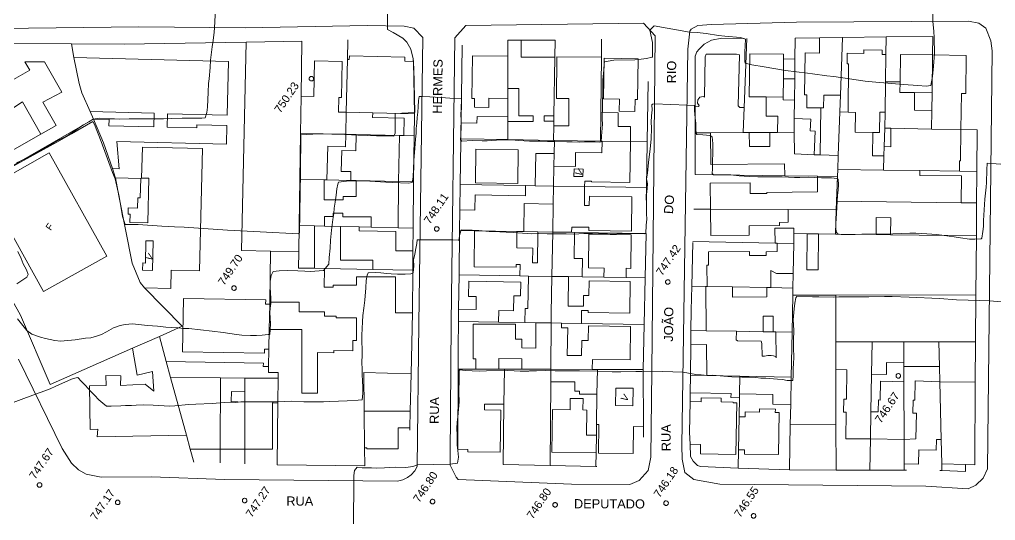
# Model space of a CAD drawing. Header units: metres. Extents: x 325024 to 7190115, y 7391967 to 10157759.
# Drawn here: x 325509.6 to 325723, y 7393254.2 to 7393363.9 of the extents above; entities that cross this region are included whole.
import ezdxf
from ezdxf.enums import TextEntityAlignment as Align

# ---------------------------------------------------------------- set-up
doc = ezdxf.new("R2010")
doc.units = ezdxf.units.M
doc.layers.get('0').update_dxf_attribs({"lineweight": 18})
for name, color, linetype, lineweight in [('100_SIST_VIARIO_MEIO_FIO', 1, 'Continuous', 18), ('160_P_SIMP_ASF_TOP', 7, 'Continuous', 18), ('168_P_SIMP_PARALE_TOP', 7, 'Continuous', 18), ('206_MURO_E_MURO_ARRIMO', 7, 'Continuous', 18), ('214_PROJ_BEIRAL_EDIF', 10, 'Continuous', 18), ('228_CONST_FUND_RUINA_E_TOP', 10, 'Continuous', 18), ('600_CURVA_MESTRA', 14, 'Continuous', 18), ('604_CURVA_INTERM', 7, 'Continuous', 18), ('606_PTO_COTADO', 7, 'Continuous', 18), ('608_PTO_COTADO_INTERVIA', 1, 'Continuous', 18), ('626_SEGM_CURVA_INTERM', 7, 'Continuous', 18)]:
    doc.layers.add(name, color=color, linetype=linetype, lineweight=lineweight)
doc.styles.add('Style-Arial', font='arial.ttf', dxfattribs={"height": 1.75})

# ---------------------------------------------------------------- blocks, each defined once
blk = doc.blocks.new('SP09')
at = {"color": 0, "linetype": 'Continuous'}
blk.add_lwpolyline([(-0.03, -0.51), (-0.14, -0.49), (-0.24, -0.46), (-0.31, -0.42), (-0.35, -0.39), (-0.42, -0.31), (-0.47, -0.24), (-0.51, -0.15), (-0.52, -0.09), (-0.52, 0.03), (-0.51, 0.11), (-0.48, 0.2), (-0.44, 0.27), (-0.4, 0.33), (-0.32, 0.39), (-0.23, 0.44), (-0.15, 0.48), (-0.1, 0.48), (-0.03, 0.48), (0.08, 0.48), (0.19, 0.44), (0.27, 0.4), (0.35, 0.32), (0.41, 0.23), (0.46, 0.11), (0.48, 0.03), (0.48, -0.03), (0.47, -0.08), (0.44, -0.21), (0.38, -0.3), (0.31, -0.38), (0.23, -0.44), (0.1, -0.49), (0.02, -0.51)], close=True, dxfattribs=at)
blk = doc.blocks.new('SP10')
at = {"color": 0, "linetype": 'Continuous'}
blk.add_lwpolyline([(-0.03, -0.51), (-0.14, -0.49), (-0.24, -0.46), (-0.31, -0.42), (-0.35, -0.39), (-0.42, -0.31), (-0.47, -0.24), (-0.51, -0.15), (-0.52, -0.09), (-0.52, 0.03), (-0.51, 0.11), (-0.48, 0.2), (-0.44, 0.27), (-0.4, 0.33), (-0.32, 0.39), (-0.23, 0.44), (-0.15, 0.48), (-0.1, 0.48), (-0.03, 0.48), (0.08, 0.48), (0.19, 0.44), (0.27, 0.4), (0.35, 0.32), (0.41, 0.23), (0.46, 0.11), (0.48, 0.03), (0.48, -0.03), (0.47, -0.08), (0.44, -0.21), (0.38, -0.3), (0.31, -0.38), (0.23, -0.44), (0.1, -0.49), (0.02, -0.51)], close=True, dxfattribs=at)

msp = doc.modelspace()

# ---------------------------------------------------------------- linework, layer by layer
at = {"layer": '100_SIST_VIARIO_MEIO_FIO'}
msp.add_lwpolyline([(325493.402, 7393361.777), (325535.705, 7393362.252), (325558.991, 7393362.027), (325585.618, 7393362.554), (325593.667, 7393362.443), (325595.799, 7393361.993), (325597.733, 7393359.913), (325596.892, 7393297.261), (325596.566, 7393266.069), (325596.028, 7393265.11), (325595.234, 7393264.189), (325594.431, 7393263.611), (325593.422, 7393263.117), (325592.222, 7393262.84), (325554.424, 7393263.207), (325538.455, 7393263.76), (325527.46, 7393263.677), (325524.186, 7393264.361), (325522.503, 7393265.322), (325520.938, 7393266.77), (325518.929, 7393269.958), (325509.36, 7393289.53)], dxfattribs=at)
for points in [[(325604.8, 7393359.89), (325603.965, 7393297.554), (325603.741, 7393268.164), (325603.722, 7393266.342), (325605.059, 7393263.702), (325605.481, 7393263.201), (325630.266, 7393262.161), (325643.027, 7393262.119), (325645.101, 7393262.954), (325647.058, 7393265.18), (325647.622, 7393268.104), (325647.821, 7393286.968), (325648.563, 7393360.281), (325646.043, 7393363.055), (325607.167, 7393362.528)], [(325679.472, 7393363.288), (325717.104, 7393363.468), (325719.304, 7393363.093), (325720.83, 7393361.966), (325721.981, 7393359.207), (325722.282, 7393356.983), (325721.21, 7393265.52), (325720.3, 7393263.482), (325718.677, 7393261.943), (325716.982, 7393261.163), (325707.731, 7393261.732), (325662.68, 7393262.186), (325656.991, 7393263.178), (325655.066, 7393264.725), (325654.472, 7393267.66), (325654.43, 7393270.655), (325655.74, 7393357.367), (325656.124, 7393361.28), (325656.459, 7393361.767), (325657.926, 7393362.533), (325660.861, 7393362.742)]]:
    msp.add_lwpolyline(points, close=True, dxfattribs=at)
at = {"layer": '206_MURO_E_MURO_ARRIMO'}
for p, q in [((325684.51, 7393359.838), (325679.175, 7393359.764)), ((325699.068, 7393360.039), (325689.544, 7393359.908)), ((325709.278, 7393360.181), (325699.068, 7393360.039)), ((325520.918, 7393358.518), (325532.434, 7393358.446)), ((325532.434, 7393358.446), (325559.15, 7393358.888)), ((325606.128, 7393341.231), (325606.393, 7393358.265)), ((325619.289, 7393359.363), (325626.702, 7393359.338)), ((325659.259, 7393358.455), (325658.178, 7393357.355)), ((325660.864, 7393359.334), (325659.259, 7393358.455)), ((325663.118, 7393359.751), (325660.864, 7393359.334)), ((325668.038, 7393359.691), (325663.118, 7393359.751)), ((325657.302, 7393355.876), (325657.294, 7393344.883)), ((325657.699, 7393356.755), (325657.302, 7393355.876)), ((325658.178, 7393357.355), (325657.699, 7393356.755)), ((325595.704, 7393354.887), (325595.707, 7393354.708)), ((325647.021, 7393350.323), (325646.819, 7393337.105)), ((325595.933, 7393342.833), (325595.87, 7393338.433)), ((325595.925, 7393343.228), (325595.933, 7393342.833)), ((325595.87, 7393338.433), (325595.727, 7393328.344)), ((325657.29, 7393339.031), (325657.283, 7393329.953)), ((325718.897, 7393330.621), (325718.963, 7393339.715)), ((325605.946, 7393327.738), (325606.065, 7393337.151)), ((325606.065, 7393337.151), (325606.074, 7393337.728)), ((325646.819, 7393337.105), (325646.666, 7393327.116)), ((325718.846, 7393323.718), (325718.897, 7393330.621)), ((325595.727, 7393328.344), (325595.655, 7393318.207)), ((325605.876, 7393322.217), (325605.946, 7393327.738)), ((325646.666, 7393327.116), (325646.623, 7393324.345)), ((325595.655, 7393318.207), (325595.619, 7393313.261)), ((325605.697, 7393307.955), (325605.819, 7393317.666)), ((325646.403, 7393307.333), (325646.611, 7393317.042)), ((325656.567, 7393305.509), (325656.789, 7393315.049)), ((325509.801, 7393299.186), (325503.302, 7393310.754)), ((325595.589, 7393309.022), (325595.522, 7393299.66)), ((325605.602, 7393300.466), (325605.697, 7393307.955)), ((325646.184, 7393297.147), (325646.403, 7393307.333)), ((325656.444, 7393300.224), (325656.567, 7393305.509)), ((325656.388, 7393295.825), (325656.444, 7393300.224)), ((325516.312, 7393283.985), (325509.801, 7393299.186)), ((325605.498, 7393292.229), (325605.568, 7393297.768)), ((325645.972, 7393287.271), (325646.184, 7393297.147)), ((325605.487, 7393287.365), (325605.498, 7393292.229)), ((325656.262, 7393286.03), (325656.347, 7393292.68)), ((325656.187, 7393280.236), (325656.212, 7393282.147)), ((325594.946, 7393274.48), (325594.934, 7393273.957)), ((325646.022, 7393272.447), (325646.014, 7393274.737)), ((325656.307, 7393268.255), (325656.203, 7393270.888)), ((325656.902, 7393267.167), (325656.307, 7393268.255)), ((325635.604, 7393266.068), (325625.576, 7393266.252)), ((325635.784, 7393266.065), (325635.604, 7393266.068)), ((325657.79, 7393266.258), (325656.902, 7393267.167)), ((325658.447, 7393266.011), (325657.79, 7393266.258)), ((325666.731, 7393265.701), (325658.447, 7393266.011)), ((325716.396, 7393264.956), (325716.393, 7393266.437)), ((325677.932, 7393265.282), (325666.731, 7393265.701)), ((325695.508, 7393265.245), (325688.106, 7393265.26)), ((325702.981, 7393265.229), (325695.508, 7393265.245)), ((325703.496, 7393265.228), (325702.981, 7393265.229)), ((325710.825, 7393265.153), (325711.255, 7393265.138)), ((325711.255, 7393265.138), (325716.396, 7393264.956))]:
    msp.add_line(p, q, dxfattribs=at)
for points in [[(325679.175, 7393359.764), (325679.123, 7393355.208)], [(325699.017, 7393356.18), (325699.068, 7393360.039)], [(325709.225, 7393356.117), (325709.278, 7393360.181)], [(325581.389, 7393359.434), (325581.288, 7393355.104)], [(325626.702, 7393359.338), (325626.644, 7393355.641)], [(325636.814, 7393355.636), (325636.852, 7393359.528)], [(325668.045, 7393344.584), (325668.601, 7393359.694)], [(325679.072, 7393350.846), (325679.019, 7393346.237)], [(325616.349, 7393346.576), (325616.343, 7393342.547)], [(325626.441, 7393342.795), (325626.422, 7393341.6)], [(325593.588, 7393338.486), (325595.87, 7393338.433)], [(325673.651, 7393339.152), (325669.153, 7393339.119)], [(325698.807, 7393340.084), (325698.661, 7393336.04)], [(325718.963, 7393339.715), (325715.416, 7393339.78)], [(325626.522, 7393337.416), (325626.47, 7393334.514)], [(325646.819, 7393337.105), (325643.157, 7393337.161)], [(325530.561, 7393329.215), (325530.531, 7393329.37), (325529.884, 7393331.235)], [(325657.283, 7393329.953), (325676.897, 7393329.653)], [(325715.103, 7393330.67), (325718.897, 7393330.621)], [(325581.997, 7393328.663), (325576.796, 7393328.784)], [(325595.727, 7393328.344), (325592.427, 7393328.42)], [(325620.25, 7393327.52), (325605.946, 7393327.738)], [(325646.666, 7393327.116), (325633.152, 7393327.322)], [(325657.032, 7393322.39), (325660.668, 7393322.369)], [(325576.266, 7393318.658), (325579.754, 7393318.577)], [(325583.875, 7393318.481), (325586.488, 7393318.42)], [(325592.412, 7393318.283), (325595.655, 7393318.207)], [(325622.946, 7393317.404), (325619.829, 7393317.451)], [(325646.611, 7393317.042), (325630.95, 7393317.281)], [(325674.774, 7393314.927), (325656.796, 7393315.261)], [(325684.276, 7393316.952), (325681.82, 7393316.985)], [(325576.236, 7393309.368), (325586.854, 7393309.178)], [(325618.979, 7393307.752), (325605.697, 7393307.955)], [(325632.626, 7393307.544), (325637.378, 7393307.471)], [(325642.19, 7393307.397), (325646.403, 7393307.333)], [(325536.88, 7393305.124), (325545.172, 7393296.716), (325540.158, 7393294.504)], [(325656.567, 7393305.509), (325659.634, 7393305.452)], [(325564.295, 7393301.556), (325564.303, 7393302.007)], [(325614.349, 7393297.634), (325620.071, 7393297.547)], [(325632.436, 7393297.357), (325646.184, 7393297.147)], [(325674.381, 7393295.491), (325672.197, 7393295.531)], [(325534.309, 7393291.924), (325516.312, 7393283.985)], [(325688.091, 7393275.133), (325688.074, 7393287.268)], [(325702.969, 7393287.924), (325702.971, 7393284.594)], [(325666.94, 7393276.914), (325667.017, 7393281.085)], [(325678.198, 7393279.576), (325678.119, 7393275.318)], [(325635.744, 7393275.215), (325635.708, 7393272.866)], [(325695.508, 7393265.245), (325695.628, 7393272.097)], [(325546.896, 7393269.83), (325547.669, 7393266.999)], [(325553.492, 7393269.82), (325553.488, 7393266.814)], [(325558.831, 7393266.644), (325558.836, 7393269.812)], [(325635.649, 7393269.039), (325635.604, 7393266.068)], [(325666.731, 7393265.701), (325666.805, 7393269.683)], [(325702.98, 7393266.601), (325702.981, 7393265.229)], [(325711.255, 7393265.138), (325711.221, 7393266.627)]]:
    msp.add_lwpolyline(points, dxfattribs=at)
at = {"layer": '214_PROJ_BEIRAL_EDIF'}
for points in [[(325684.797, 7393344.516), (325685.39, 7393344.509), (325685.423, 7393347.333), (325689.079, 7393347.291), (325689.544, 7393359.908), (325684.51, 7393359.838), (325684.472, 7393356.533), (325681.335, 7393356.569), (325681.229, 7393347.384), (325681.741, 7393347.378), (325681.708, 7393344.552)], [(325564.493, 7393313.143), (325558.09, 7393313.292), (325559.15, 7393358.888), (325571.323, 7393359.09), (325571.148, 7393347.109), (325571.029, 7393338.949), (325570.883, 7393328.922), (325570.734, 7393318.787), (325570.65, 7393313.038)], [(325616.341, 7393341.533), (325616.335, 7393337.571), (325626.356, 7393337.418), (325626.407, 7393340.627), (325626.422, 7393341.6), (325624.325, 7393341.603), (325624.326, 7393342.799), (325626.441, 7393342.795), (325626.644, 7393355.641), (325619.283, 7393355.652), (325619.289, 7393359.363), (325616.368, 7393359.373), (325616.362, 7393355.82), (325616.352, 7393348.739), (325618.759, 7393348.736), (325618.75, 7393342.768), (325621.868, 7393342.763), (325621.866, 7393341.524)], [(325525.767, 7393342.046), (325527.918, 7393336.907), (325529.884, 7393331.235), (325531.394, 7393331.2), (325530.855, 7393337.146), (325554.828, 7393336.588), (325554.922, 7393340.643), (325548.339, 7393340.796), (325548.325, 7393340.186), (325541.858, 7393340.337), (325541.926, 7393343.241), (325554.976, 7393342.937), (325555.25, 7393354.701), (325521.49, 7393355.563), (325522.596, 7393349.847), (325523.241, 7393347.8), (325525.039, 7393343.705), (325539.03, 7393343.379), (325538.96, 7393340.357), (325529.121, 7393340.586), (325529.153, 7393341.967)], [(325581.288, 7393355.104), (325581.02, 7393343.575), (325586.823, 7393343.44), (325595.925, 7393343.228), (325595.707, 7393354.708), (325593.827, 7393354.752), (325593.848, 7393355.641), (325581.701, 7393355.923), (325581.682, 7393355.095)], [(325616.362, 7393355.82), (325616.352, 7393348.739), (325616.349, 7393346.576), (325612.207, 7393346.64), (325612.176, 7393344.641), (325609.043, 7393344.69), (325609.073, 7393346.604), (325608.472, 7393346.613), (325608.617, 7393355.94)], [(325626.407, 7393340.627), (325626.356, 7393337.418), (325626.522, 7393337.416), (325636.635, 7393337.261), (325636.696, 7393343.527), (325636.814, 7393355.636), (325627.046, 7393355.661), (325626.991, 7393346.565), (325629.717, 7393346.558), (325629.709, 7393340.622)], [(325668.045, 7393344.584), (325667.843, 7393339.109), (325660.68, 7393339.056), (325657.29, 7393339.031), (325657.294, 7393344.883), (325658.034, 7393344.856), (325658.221, 7393345.013), (325657.818, 7393345.567), (325657.88, 7393346.287), (325658.347, 7393346.841), (325659.027, 7393347.002), (325659.379, 7393346.87), (325659.514, 7393355.697), (325659.714, 7393356.246), (325666.385, 7393356.259), (325666.979, 7393356.116), (325666.739, 7393345), (325667.079, 7393344.601)], [(325672.852, 7393346.918), (325669.122, 7393346.961), (325669.231, 7393356.387), (325676.657, 7393356.301), (325676.645, 7393355.237), (325676.595, 7393350.875), (325676.549, 7393346.876)], [(325690.734, 7393343.61), (325690.871, 7393354.15), (325690.539, 7393354.154), (325690.57, 7393356.508), (325694.178, 7393356.461), (325694.188, 7393357.197), (325698.22, 7393357.144), (325698.208, 7393356.191), (325699.017, 7393356.18), (325698.94, 7393350.242), (325698.852, 7393343.552), (325697.659, 7393343.568), (325697.601, 7393339.114), (325696.174, 7393339.132), (325692.328, 7393339.183), (325692.385, 7393343.481)], [(325702.101, 7393350.201), (325702.179, 7393356.209), (325709.225, 7393356.117), (325709.116, 7393347.831), (325705.295, 7393347.881), (325702.071, 7393347.923)], [(325715.416, 7393339.78), (325715.519, 7393347.655), (325716.467, 7393347.643), (325716.577, 7393356.02), (325709.225, 7393356.117), (325709.116, 7393347.831), (325709.066, 7393343.976), (325709.013, 7393339.897)], [(325571.148, 7393347.109), (325573.927, 7393347.044), (325574.108, 7393354.798), (325580.141, 7393354.657), (325579.958, 7393346.798), (325579.384, 7393346.811), (325579.309, 7393343.57), (325581.02, 7393343.575), (325580.898, 7393338.781), (325571.029, 7393338.949)], [(325637.441, 7393355.386), (325644.822, 7393355.274), (325644.686, 7393346.383), (325644.186, 7393346.391), (325644.145, 7393343.726), (325640.693, 7393343.779), (325640.734, 7393346.44), (325637.305, 7393346.493)], [(325679.072, 7393350.846), (325676.595, 7393350.875), (325676.645, 7393355.237), (325679.123, 7393355.208)], [(325705.295, 7393347.881), (325702.071, 7393347.923), (325702.101, 7393350.201), (325698.94, 7393350.242), (325698.852, 7393343.552), (325698.807, 7393340.084), (325700.127, 7393340.06), (325709.013, 7393339.897), (325709.066, 7393343.976), (325705.244, 7393344.026)], [(325688.593, 7393334.084), (325684.678, 7393334.228), (325684.797, 7393344.516), (325685.39, 7393344.509), (325685.423, 7393347.333), (325689.079, 7393347.291), (325688.945, 7393343.634)], [(325505.467, 7393333.73), (325514.269, 7393338.778), (325510.217, 7393345.877), (325508.363, 7393344.611), (325504.719, 7393342.703), (325502.028, 7393341.581), (325502.018, 7393340.376), (325502.22, 7393339.477)], [(325675.331, 7393339.164), (325678.938, 7393339.19), (325678.972, 7393342.164), (325679.019, 7393346.237), (325676.541, 7393346.266), (325676.549, 7393346.876), (325672.852, 7393346.918), (325672.804, 7393342.718), (325675.371, 7393342.688)], [(325583.212, 7393338.727), (325592.665, 7393338.507), (325593.588, 7393338.486), (325593.677, 7393342.294), (325586.8, 7393342.454), (325586.823, 7393343.44), (325581.02, 7393343.575), (325580.898, 7393338.781)], [(325636.696, 7393343.527), (325636.635, 7393337.261), (325636.952, 7393337.256), (325643.157, 7393337.161), (325643.207, 7393340.42), (325640.46, 7393340.462), (325640.506, 7393343.469)], [(325698.587, 7393334.009), (325696.108, 7393334.041), (325696.174, 7393339.132), (325692.328, 7393339.183), (325692.385, 7393343.481), (325690.734, 7393343.61), (325688.945, 7393343.634), (325688.593, 7393334.084), (325688.48, 7393331.018), (325698.474, 7393330.888)], [(325616.341, 7393341.533), (325616.343, 7393342.547), (325609.626, 7393342.651), (325609.603, 7393341.177), (325606.128, 7393341.231), (325606.074, 7393337.728), (325616.335, 7393337.571)], [(325678.972, 7393342.164), (325678.938, 7393339.19), (325679.029, 7393334.436), (325683.35, 7393334.277), (325683.541, 7393339.457), (325682.489, 7393339.496), (325682.582, 7393342.031)], [(325576.208, 7393328.798), (325576.796, 7393328.784), (325576.967, 7393336.113), (325580.834, 7393336.023), (325580.898, 7393338.781), (325571.029, 7393338.949), (325570.883, 7393328.922)], [(325592.427, 7393328.42), (325583.182, 7393328.636), (325581.997, 7393328.663), (325582.042, 7393330.582), (325579.928, 7393330.632), (325580.035, 7393335.202), (325583.128, 7393335.13), (325583.212, 7393338.727), (325592.665, 7393338.507)], [(325669.153, 7393339.119), (325667.843, 7393339.109), (325660.68, 7393339.056), (325660.731, 7393332.131), (325676.878, 7393332.249), (325676.897, 7393329.653), (325684.033, 7393329.565), (325688.424, 7393329.51), (325688.48, 7393331.018), (325688.593, 7393334.084), (325684.678, 7393334.228), (325683.35, 7393334.277), (325679.029, 7393334.436), (325678.938, 7393339.19), (325675.331, 7393339.164), (325673.651, 7393339.152), (325673.673, 7393336.1), (325669.175, 7393336.067)], [(325709.013, 7393339.897), (325700.127, 7393340.06), (325700.074, 7393336.021), (325698.661, 7393336.04), (325698.587, 7393334.009), (325698.474, 7393330.888), (325706.425, 7393330.784), (325715.103, 7393330.67), (325715.133, 7393332.962), (325715.327, 7393332.96), (325715.416, 7393339.78)], [(325626.343, 7393327.426), (325626.421, 7393331.775), (325631.137, 7393331.703), (325631.184, 7393334.763), (325636.912, 7393334.675), (325636.952, 7393337.256), (325643.157, 7393337.161), (325643.02, 7393328.191), (325634.619, 7393328.319), (325634.622, 7393328.478), (325633.17, 7393328.501), (325633.152, 7393327.322)], [(325530.561, 7393329.215), (325531.311, 7393325.284), (325534.25, 7393310.551), (325535.992, 7393306.312), (325536.88, 7393305.124), (325542.676, 7393304.989), (325542.769, 7393308.986), (325548.972, 7393308.842), (325549.596, 7393335.654), (325536.444, 7393335.96), (325536.286, 7393329.169), (325537.885, 7393329.131), (325537.657, 7393319.331), (325533.718, 7393319.423), (325533.761, 7393321.269), (325533.314, 7393321.28), (325533.345, 7393322.616), (325535.414, 7393322.568), (325535.468, 7393324.865), (325535.993, 7393324.853), (325536.092, 7393329.087)], [(325609.362, 7393335.457), (325609.25, 7393328.145), (325618.514, 7393328.004), (325618.626, 7393335.315)], [(325626.421, 7393331.775), (325626.47, 7393334.514), (325622.46, 7393334.576), (325622.352, 7393327.487), (325626.343, 7393327.426)], [(325630.836, 7393331.156), (325630.811, 7393329.527), (325632.785, 7393329.497), (325632.81, 7393331.126)], [(325715.493, 7393323.762), (325715.57, 7393329.617), (325706.411, 7393329.737), (325706.425, 7393330.784), (325698.474, 7393330.888), (325688.48, 7393331.018), (325688.424, 7393329.51), (325688.226, 7393324.119)], [(325576.208, 7393328.798), (325570.883, 7393328.922), (325570.734, 7393318.787), (325574.096, 7393318.709), (325576.266, 7393318.658), (325576.269, 7393320.721), (325578.191, 7393320.718), (325578.193, 7393321.472), (325580.295, 7393321.469), (325580.294, 7393320.655), (325586.491, 7393320.645), (325586.488, 7393318.42), (325592.412, 7393318.283), (325592.427, 7393328.42), (325583.182, 7393328.636), (325583.177, 7393325.134), (325580.369, 7393325.139), (325580.368, 7393324.375), (325576.202, 7393324.381)], [(325684.033, 7393329.565), (325684.058, 7393326.114), (325672.994, 7393326.032), (325672.996, 7393325.779), (325669.323, 7393325.752), (325669.305, 7393328.127), (325660.626, 7393328.063), (325660.668, 7393322.369), (325677.619, 7393322.276), (325688.156, 7393322.218), (325688.226, 7393324.119), (325688.424, 7393329.51)], [(325619.829, 7393317.451), (325618.344, 7393317.474), (325609.084, 7393317.616), (325605.819, 7393317.666), (325605.876, 7393322.217), (325609.141, 7393322.168), (325609.191, 7393325.457), (325620.215, 7393325.289), (325620.25, 7393327.52), (325622.352, 7393327.487), (325626.343, 7393327.426), (325626.272, 7393323.465), (325619.922, 7393323.562)], [(325626.162, 7393317.354), (325630.297, 7393317.291), (325630.315, 7393318.447), (325634.087, 7393318.389), (325634.076, 7393317.702), (325643.367, 7393317.56), (325643.482, 7393325.077), (325634.2, 7393325.218), (325634.168, 7393323.161), (325633.088, 7393323.177), (325633.152, 7393327.322), (325626.343, 7393327.426), (325626.272, 7393323.465)], [(325700.022, 7393316.747), (325700.071, 7393320.488), (325696.915, 7393320.53), (325696.866, 7393316.788), (325687.96, 7393316.904), (325688.156, 7393322.218), (325688.226, 7393324.119), (325715.493, 7393323.762), (325718.846, 7393323.718), (325718.794, 7393316.501)], [(325677.619, 7393322.276), (325660.668, 7393322.369), (325660.71, 7393316.609), (325669.11, 7393316.671), (325669.095, 7393318.715), (325675.72, 7393318.764), (325675.715, 7393319.462), (325677.639, 7393319.476)], [(325574.082, 7393309.407), (325574.096, 7393318.709), (325570.734, 7393318.787), (325570.65, 7393313.038), (325570.598, 7393309.469)], [(325586.854, 7393309.178), (325586.857, 7393311.184), (325579.743, 7393311.195), (325579.754, 7393318.577), (325583.875, 7393318.481), (325583.874, 7393317.614), (325591.897, 7393317.474), (325591.878, 7393313.267), (325595.619, 7393313.261), (325595.589, 7393309.022)], [(325622.946, 7393317.404), (325622.842, 7393310.59), (325621.751, 7393310.607), (325621.8, 7393313.835), (325618.289, 7393313.889), (325618.344, 7393317.474), (325609.084, 7393317.616), (325608.964, 7393309.767), (325618.169, 7393309.626), (325618.178, 7393310.256), (325619.017, 7393310.243), (325618.979, 7393307.752), (325620.871, 7393307.723), (325625.988, 7393307.645), (325626.162, 7393317.354)], [(325630.297, 7393317.291), (325630.95, 7393317.281), (325630.862, 7393311.571), (325632.687, 7393311.543), (325632.626, 7393307.544), (325629.629, 7393307.589), (325625.988, 7393307.645), (325626.162, 7393317.354)], [(325678.894, 7393317.023), (325678.853, 7393314.851), (325675.243, 7393314.918), (325674.774, 7393314.927), (325674.75, 7393318.189), (325678.885, 7393318.22)], [(325537.239, 7393315.43), (325538.828, 7393315.393), (325538.678, 7393308.938), (325536.495, 7393308.989), (325536.532, 7393310.578), (325537.126, 7393310.564)], [(325642.19, 7393307.397), (325637.378, 7393307.471), (325637.408, 7393309.456), (325633.981, 7393309.508), (325634.094, 7393316.876), (325643.352, 7393316.734), (325643.24, 7393309.393), (325642.221, 7393309.409)], [(325678.853, 7393314.851), (325678.731, 7393308.277), (325678.672, 7393305.099), (325678.643, 7393303.563), (325688.05, 7393303.568), (325718.7, 7393303.585), (325718.794, 7393316.501), (325700.022, 7393316.747), (325696.866, 7393316.788), (325687.96, 7393316.904), (325684.276, 7393316.952), (325684.172, 7393309.052), (325681.716, 7393309.084), (325681.82, 7393316.985), (325678.894, 7393317.023)], [(325584.974, 7393278.151), (325585.04, 7393270.133), (325585.073, 7393266.204), (325565.926, 7393266.419), (325566.086, 7393279.999), (325566.118, 7393285.34), (325566.14, 7393286.593), (325564.04, 7393286.629), (325564.062, 7393287.897), (325564.127, 7393291.694), (325564.201, 7393296.036), (325571.34, 7393296.026), (325571.319, 7393282.057), (325574.744, 7393282.052), (325574.758, 7393290.95), (325578.33, 7393290.944), (325578.33, 7393291.389), (325582.481, 7393291.382), (325582.484, 7393293.589), (325583.249, 7393293.588), (325583.257, 7393298.543), (325578.823, 7393298.549), (325578.824, 7393298.95), (325576.294, 7393298.954), (325576.295, 7393299.896), (325570.7, 7393299.904), (325570.703, 7393301.997), (325564.303, 7393302.007), (325564.493, 7393313.143), (325570.65, 7393313.038), (325570.598, 7393309.469), (325574.082, 7393309.407), (325576.236, 7393309.368), (325576.23, 7393305.317), (325578.138, 7393305.314), (325578.139, 7393305.748), (325583.258, 7393305.74), (325583.26, 7393307.581), (325591.814, 7393307.568), (325591.802, 7393299.665), (325595.522, 7393299.66), (325595.217, 7393286.34), (325584.903, 7393286.617)], [(325678.731, 7393308.277), (325678.853, 7393314.851), (325675.243, 7393314.918), (325675.257, 7393313.068), (325672.819, 7393313.05), (325672.825, 7393312.249), (325669.195, 7393312.222), (325669.188, 7393313.093), (325660.218, 7393313.027), (325660.239, 7393310.086), (325659.871, 7393310.083), (325659.905, 7393305.447), (325665.472, 7393305.344), (325672.976, 7393305.204), (325673.892, 7393305.187), (325673.865, 7393308.907), (325675.062, 7393308.25)], [(325614.349, 7393297.634), (325605.568, 7393297.768), (325605.602, 7393300.466), (325609.41, 7393300.408), (325609.453, 7393303.208), (325607.753, 7393303.234), (325607.804, 7393306.582), (325619.189, 7393306.408), (325619.143, 7393303.395), (325617.662, 7393303.418), (325617.612, 7393300.125), (325614.388, 7393300.174)], [(325625.826, 7393297.459), (325625.843, 7393299.558), (325625.988, 7393307.645), (325620.871, 7393307.723), (325620.762, 7393300.618), (325620.118, 7393300.628), (325620.071, 7393297.547), (325622.509, 7393297.509)], [(325625.826, 7393297.459), (325628.072, 7393297.424), (325632.436, 7393297.357), (325632.479, 7393300.195), (325633.924, 7393300.173), (325633.917, 7393299.71), (325642.995, 7393299.572), (325643.101, 7393306.556), (325634.127, 7393306.693), (325634.077, 7393303.435), (325632.911, 7393303.453), (325632.875, 7393301.11), (325629.531, 7393301.162), (325629.629, 7393307.589), (325625.988, 7393307.645), (325625.843, 7393299.558)], [(325674.381, 7393295.491), (325674.961, 7393295.48), (325678.492, 7393295.414), (325678.643, 7393303.563), (325678.672, 7393305.099), (325673.892, 7393305.187), (325672.976, 7393305.204), (325672.991, 7393303.14), (325665.489, 7393303.085), (325665.472, 7393305.344), (325659.905, 7393305.447), (325659.634, 7393305.452), (325659.706, 7393295.763), (325666.321, 7393295.641), (325672.197, 7393295.531), (325672.172, 7393298.931), (325674.356, 7393298.947)], [(325564.127, 7393291.694), (325564.201, 7393296.036), (325564.295, 7393301.556), (325563.405, 7393301.571), (325563.421, 7393302.525), (325545.432, 7393302.832), (325545.232, 7393291.115), (325563.12, 7393290.81), (325563.136, 7393291.71)], [(325702.966, 7393293.308), (325710.607, 7393293.312), (325718.625, 7393293.317), (325718.7, 7393303.585), (325688.05, 7393303.568), (325688.065, 7393293.3), (325695.998, 7393293.305)], [(325622.509, 7393297.509), (325622.497, 7393291.962), (325619.386, 7393291.97), (325619.39, 7393293.869), (325618.041, 7393293.872), (325618.048, 7393297.17), (325608.784, 7393297.192), (325608.766, 7393289.611), (325609.371, 7393289.609), (325609.366, 7393287.356), (325614.37, 7393287.344), (325614.375, 7393289.637), (325619.392, 7393289.625), (325619.386, 7393287.333), (325625.745, 7393287.318), (325625.826, 7393297.459)], [(325628.072, 7393297.424), (325628.057, 7393296.395), (325629.445, 7393296.374), (325629.353, 7393290.355), (325632.45, 7393290.308), (325632.5, 7393293.61), (325633.914, 7393293.589), (325633.964, 7393296.81), (325643.201, 7393296.669), (325643.089, 7393289.347), (325634.853, 7393289.473), (325634.819, 7393287.297), (325625.745, 7393287.318), (325625.826, 7393297.459)], [(325674.961, 7393295.48), (325675.009, 7393289.84), (325674.861, 7393290.081), (325674.473, 7393290.254), (325673.893, 7393290.335), (325673.195, 7393290.316), (325672.468, 7393290.197), (325671.94, 7393290.176), (325671.87, 7393292.97), (325671.771, 7393293.465), (325666.585, 7393293.526), (325666.307, 7393293.722), (325666.321, 7393295.641), (325659.706, 7393295.763), (325656.388, 7393295.825), (325656.347, 7393292.68), (325659.818, 7393292.705), (325659.868, 7393285.963), (325667.106, 7393285.828), (325678.31, 7393285.62), (325678.492, 7393295.414)], [(325546.063, 7393272.881), (325542.606, 7393285.54), (325541.665, 7393288.988), (325540.158, 7393294.504), (325534.309, 7393291.924), (325535.298, 7393286.041), (325538.656, 7393286.814), (325538.986, 7393282.556), (325537.089, 7393284.038), (325531.689, 7393283.789), (325531.715, 7393285.914), (325528.47, 7393285.923), (325528.505, 7393283.793), (325524.88, 7393283.695), (325525.06, 7393274.153), (325526.732, 7393274.188), (325526.591, 7393272.504)], [(325688.074, 7393287.268), (325690.505, 7393287.223), (325690.385, 7393280.777), (325689.797, 7393280.788), (325689.744, 7393277.953), (325690.335, 7393277.942), (325690.226, 7393272.076), (325695.628, 7393272.097), (325695.731, 7393278.027), (325695.875, 7393286.253), (325695.998, 7393293.305), (325688.065, 7393293.3)], [(325695.875, 7393286.253), (325699.117, 7393286.196), (325699.162, 7393288.775), (325702.968, 7393288.708), (325702.966, 7393293.308), (325695.998, 7393293.305)], [(325702.968, 7393288.708), (325702.969, 7393287.924), (325710.731, 7393287.928), (325710.607, 7393293.312), (325702.966, 7393293.308)], [(325710.731, 7393287.928), (325710.607, 7393293.312), (325718.625, 7393293.317), (325718.561, 7393284.5), (325710.808, 7393284.577)], [(325541.665, 7393288.988), (325562.905, 7393288.625), (325562.893, 7393287.916), (325564.062, 7393287.897), (325564.04, 7393286.629), (325566.14, 7393286.593), (325566.118, 7393285.34), (325558.86, 7393285.402), (325553.516, 7393285.447), (325542.606, 7393285.54)], [(325614.37, 7393287.344), (325609.366, 7393287.356), (325605.487, 7393287.365), (325605.445, 7393269.812), (325607.6, 7393269.779), (325607.592, 7393269.257), (325614.684, 7393269.148), (325614.825, 7393278.37), (325611.237, 7393278.425), (325611.257, 7393279.712), (325615.507, 7393279.647), (325615.625, 7393287.341)], [(325625.576, 7393266.252), (325615.305, 7393266.441), (325615.507, 7393279.647), (325615.625, 7393287.341), (325619.386, 7393287.333), (325625.745, 7393287.318), (325625.723, 7393284.543)], [(325634.819, 7393287.297), (325635.928, 7393287.294), (325635.845, 7393281.858), (325632.026, 7393281.867), (325632.027, 7393282.5), (325630.983, 7393282.502), (325630.988, 7393284.531), (325625.723, 7393284.543), (325625.745, 7393287.318)], [(325635.744, 7393275.215), (325635.845, 7393281.858), (325635.928, 7393287.294), (325645.972, 7393287.271), (325646.014, 7393274.737), (325643.84, 7393274.77), (325643.749, 7393268.847), (325636.143, 7393268.963), (325636.239, 7393275.207)], [(325546.896, 7393269.83), (325546.063, 7393272.881), (325542.606, 7393285.54), (325553.516, 7393285.447), (325553.492, 7393269.82)], [(325558.855, 7393282.358), (325558.86, 7393285.402), (325553.516, 7393285.447), (325553.492, 7393269.82), (325558.836, 7393269.812), (325558.852, 7393280.135), (325555.852, 7393280.23), (325555.923, 7393282.451)], [(325566.086, 7393279.999), (325564.899, 7393280.001), (325564.883, 7393269.803), (325558.836, 7393269.812), (325558.852, 7393280.135), (325558.855, 7393282.358), (325558.86, 7393285.402), (325566.118, 7393285.34)], [(325595.217, 7393286.34), (325595.03, 7393278.181), (325584.974, 7393278.151), (325584.903, 7393286.617)], [(325667.033, 7393281.913), (325667.017, 7393281.085), (325665.139, 7393281.12), (325665.155, 7393281.981), (325656.212, 7393282.147), (325656.262, 7393286.03), (325659.868, 7393285.963), (325667.106, 7393285.828)], [(325667.033, 7393281.913), (325674.309, 7393281.777), (325674.27, 7393279.649), (325678.198, 7393279.576), (325678.31, 7393285.62), (325667.106, 7393285.828)], [(325639.98, 7393283.209), (325639.921, 7393279.351), (325643.668, 7393279.294), (325643.727, 7393283.152)], [(325702.978, 7393271.969), (325702.971, 7393284.594), (325697.852, 7393284.683), (325697.781, 7393280.588), (325697.383, 7393280.595), (325697.338, 7393277.999), (325695.731, 7393278.027), (325695.628, 7393272.097)], [(325711.099, 7393271.915), (325710.808, 7393284.577), (325705.449, 7393284.751), (325705.375, 7393280.522), (325704.949, 7393280.529), (325704.9, 7393277.702), (325705.668, 7393277.688), (325705.57, 7393272.071), (325702.978, 7393271.969), (325702.98, 7393266.601), (325706.155, 7393266.545), (325706.209, 7393269.653), (325710.015, 7393269.587), (325710.056, 7393271.933)], [(325711.099, 7393271.915), (325711.221, 7393266.627), (325716.393, 7393266.437), (325718.428, 7393266.372), (325718.561, 7393284.5), (325710.808, 7393284.577)], [(325635.649, 7393269.039), (325635.708, 7393272.866), (325633.521, 7393272.899), (325633.605, 7393278.398), (325632.763, 7393278.411), (325632.801, 7393280.898), (325629.993, 7393280.941), (325629.955, 7393278.425), (325626.099, 7393278.484), (325625.957, 7393269.187)], [(325656.187, 7393280.236), (325656.101, 7393273.493), (325656.203, 7393270.888), (325658.49, 7393270.845), (325658.452, 7393268.78), (325666.197, 7393268.636), (325666.407, 7393279.933), (325665.652, 7393279.947), (325665.655, 7393280.108), (325662.979, 7393280.158), (325662.994, 7393280.965), (325658.606, 7393281.047), (325658.59, 7393280.192)], [(325666.94, 7393276.914), (325666.805, 7393269.683), (325668.132, 7393269.658), (325668.115, 7393268.767), (325675.534, 7393268.63), (325675.705, 7393277.819), (325674.83, 7393277.835), (325674.845, 7393278.613), (325671.414, 7393278.677), (325671.4, 7393277.938), (325668.246, 7393277.996), (325668.225, 7393276.891)], [(325585.04, 7393270.133), (325585.554, 7393270.134), (325585.555, 7393269.907), (325592.359, 7393269.928), (325592.345, 7393274.472), (325594.946, 7393274.48), (325595.03, 7393278.181), (325584.974, 7393278.151)], [(325677.932, 7393265.282), (325688.106, 7393265.26), (325688.091, 7393275.133), (325678.119, 7393275.318)]]:
    msp.add_lwpolyline(points, close=True, dxfattribs=at)
for points in [[(325502.678, 7393328.77), (325525.767, 7393342.046), (325525.039, 7393343.705), (325523.241, 7393347.8), (325522.596, 7393349.847), (325521.49, 7393355.563), (325520.918, 7393358.518), (325491.761, 7393358.701)], [(325502.097, 7393347.21), (325511.863, 7393352.746), (325510.765, 7393354.581), (325515.026, 7393354.574), (325518.81, 7393347.957), (325514.717, 7393345.739), (325517.612, 7393340.696), (325514.269, 7393338.778), (325510.217, 7393345.877), (325508.363, 7393344.611)], [(325502.097, 7393347.21), (325511.863, 7393352.746), (325510.765, 7393354.581), (325515.026, 7393354.574), (325518.81, 7393347.957), (325514.717, 7393345.739), (325517.612, 7393340.696), (325514.269, 7393338.778), (325505.467, 7393333.73)]]:
    msp.add_lwpolyline(points, dxfattribs=at)
at = {"layer": '228_CONST_FUND_RUINA_E_TOP'}
msp.add_lwpolyline([(325502.295, 7393326.862), (325514.864, 7393304.34), (325528.695, 7393312.051), (325516.066, 7393334.672)], close=True, dxfattribs=at)
at = {"layer": '600_CURVA_MESTRA', "elevation": 750}
for points in [[(325507.527, 7393331.403), (325517.741, 7393337.05), (325520.93, 7393338.859), (325525.604, 7393341.566), (325526.003, 7393340.852), (325527.414, 7393337.177), (325529.919, 7393330.396), (325530.498, 7393328.978), (325531.402, 7393325.12), (325532.127, 7393320.769), (325532.699, 7393318.995), (325535.524, 7393319.002), (325540.683, 7393318.63), (325543.48, 7393318.453), (325545.586, 7393318.431), (325555.095, 7393317.772), (325562.208, 7393317.425), (325570.576, 7393316.931), (325570.782, 7393317.242), (325571.019, 7393330.312), (325571.12, 7393338.637), (325575.036, 7393338.842), (325580.732, 7393338.714), (325583.586, 7393338.517), (325587.648, 7393338.379), (325590.125, 7393338.387), (325591.461, 7393338.347), (325591.702, 7393339.021), (325591.724, 7393343.298), (325595.999, 7393343.514), (325595.818, 7393353.234), (325595.643, 7393355.224), (325595.154, 7393357.357), (325594.288, 7393358.942), (325593.371, 7393359.802), (325591.266, 7393360.998), (325590.018, 7393361.654), (325590.016, 7393362.493), (325589.985, 7393372.205)], [(325509.01, 7393306.02), (325510.116, 7393306.709), (325511.169, 7393307.503), (325511.516, 7393308.083), (325511.13, 7393309.05), (325510.419, 7393310.415), (325509.918, 7393311.583), (325509.25, 7393313.071)]]:
    msp.add_lwpolyline(points, dxfattribs=at)
at = {"layer": '604_CURVA_INTERM', "flags": 128}
for points, elevation in [([(325602.711, 7393346.714), (325604.622, 7393346.599), (325606.208, 7393346.49), (325606.128, 7393344.258), (325606.102, 7393343.017), (325606.124, 7393341.889), (325606.101, 7393339.726), (325606.053, 7393338.523), (325606.04, 7393337.5), (325606.324, 7393337.216), (325608.524, 7393337.383), (325610.721, 7393337.3), (325611.85, 7393337.333), (325613.91, 7393337.482), (325615.45, 7393337.566), (325617.189, 7393337.542), (325618.66, 7393337.382), (325621.101, 7393337.247), (325622.308, 7393337.229), (325623.338, 7393337.253), (325625.006, 7393337.16), (325626.546, 7393337.133), (325629.27, 7393337.129), (325630.431, 7393337.113), (325632.021, 7393337.047), (325633.14, 7393337.063), (325635.432, 7393337.062), (325636.447, 7393337.047), (325636.761, 7393337.072), (325636.863, 7393338.348), (325637.026, 7393340.971), (325637.008, 7393342.046), (325637.026, 7393345.12), (325637.021, 7393346.189), (325637.14, 7393347.308), (325637.111, 7393349.185), (325637.155, 7393350.678), (325637.316, 7393352.887), (325637.408, 7393354.244), (325637.495, 7393354.623), (325639.512, 7393354.975), (325644.11, 7393355.058), (325645.476, 7393355.194), (325646.676, 7393355.356), (325647.906, 7393355.602), (325647.963, 7393355.671), (325647.958, 7393356.77), (325648.013, 7393358.85), (325647.424, 7393361.535), (325648.371, 7393362.497), (325656.108, 7393361.12), (325657.772, 7393361.042), (325659.748, 7393360.804), (325662.425, 7393360.401), (325663.775, 7393360.23), (325667.212, 7393359.954), (325668.343, 7393359.587), (325668.272, 7393358.073), (325668.182, 7393356.826), (325668.149, 7393354.652), (325668.232, 7393354.283), (325669.686, 7393353.933), (325672.397, 7393353.532), (325677.045, 7393352.709), (325681.874, 7393352.108), (325682.959, 7393351.991), (325686.108, 7393351.565), (325687.644, 7393351.401), (325694.453, 7393350.394), (325696.795, 7393350.157), (325702.828, 7393349.646), (325706, 7393349.39), (325707.846, 7393349.304), (325708.813, 7393349.413), (325709.173, 7393351.405), (325709.446, 7393353.674), (325709.604, 7393356.397), (325709.557, 7393359.885), (325709.523, 7393361.315), (325709.267, 7393363.43), (325709.21, 7393372.994)], 749), ([(325552.711, 7393371.863), (325552.244, 7393362.067), (325552.157, 7393361.061), (325551.934, 7393359.257), (325551.712, 7393357.87), (325551.351, 7393354.983), (325551.254, 7393353.359), (325551.078, 7393350.915), (325550.879, 7393349.841), (325550.837, 7393347.942), (325550.684, 7393344.645), (325550.575, 7393343.538), (325550.206, 7393342.367), (325549.47, 7393342.269), (325548.266, 7393342.244), (325545.145, 7393342.252), (325542.87, 7393342.184), (325541.051, 7393342.109), (325536.432, 7393342.159), (325535.424, 7393342.135), (325533.56, 7393342.127), (325531.444, 7393342.089), (325530.356, 7393342.106), (325528.833, 7393342.155), (325527.03, 7393342.266), (325525.725, 7393342.056), (325524.717, 7393341.481), (325523.592, 7393340.808), (325522.57, 7393340.127), (325521.456, 7393339.349), (325520.442, 7393338.679), (325519.455, 7393338.087), (325518.137, 7393337.477), (325517.059, 7393336.881), (325514.091, 7393335.138), (325513.006, 7393334.575), (325512.123, 7393334.071), (325510.952, 7393333.464), (325509.909, 7393332.959), (325508.949, 7393332.517)], 751), ([(325731.64, 7393331.728), (325721.993, 7393332.354), (325721.187, 7393332.454), (325721.058, 7393330.992), (325721.008, 7393328.212), (325720.954, 7393327.171), (325720.665, 7393324.552), (325720.473, 7393322.18), (325720.371, 7393319.846), (325720.389, 7393318.562), (325720.205, 7393317.456), (325720.013, 7393315.999), (325719.821, 7393315.888), (325718.492, 7393315.762), (325717.287, 7393315.818), (325715.305, 7393316.064), (325713.927, 7393316.304), (325711.764, 7393316.628), (325710.157, 7393316.79), (325706.894, 7393317.004), (325705.554, 7393317.127), (325704.215, 7393317.093), (325698.646, 7393316.865), (325696.803, 7393316.848), (325693.737, 7393316.889), (325692.29, 7393316.837), (325689.26, 7393316.775), (325688.41, 7393316.921), (325688.168, 7393317.383), (325688.054, 7393318.259), (325688.062, 7393319.184), (325688.19, 7393321.391), (325688.288, 7393322.712), (325688.453, 7393325.42), (325688.567, 7393326.484), (325688.629, 7393327.647), (325688.554, 7393328.894), (325688.263, 7393329.082), (325687.132, 7393329.183), (325685.985, 7393329.186), (325684.938, 7393329.241), (325681.986, 7393329.34), (325680.21, 7393329.308), (325679.017, 7393329.318), (325677.737, 7393329.352), (325676.339, 7393329.413), (325671.017, 7393329.416), (325669.143, 7393329.48), (325666.913, 7393329.636), (325665.126, 7393329.84), (325663.807, 7393329.835), (325661.322, 7393329.881), (325661.032, 7393330.138), (325661.066, 7393331.182), (325661.069, 7393332.264), (325661.156, 7393335.21), (325661.149, 7393336.703), (325661.035, 7393338.222), (325660.577, 7393338.451), (325658.954, 7393338.645), (325657.648, 7393338.703), (325657.557, 7393338.916), (325657.488, 7393339.925), (325657.466, 7393341.185), (325657.323, 7393342.371), (325657.197, 7393343.974), (325657.131, 7393345.033), (325655.555, 7393345.112), (325648.413, 7393345.4), (325647.947, 7393345.361), (325647.802, 7393345.164), (325647.891, 7393344.132), (325647.777, 7393342.784), (325647.699, 7393341.416), (325647.736, 7393340.188), (325647.679, 7393337.684), (325647.482, 7393335.59), (325647.082, 7393332.577), (325646.855, 7393330.247), (325646.707, 7393328.977), (325646.855, 7393327.935), (325646.827, 7393326.863), (325646.687, 7393325.53), (325646.65, 7393324.399), (325646.69, 7393321.353), (325646.724, 7393320.147), (325646.614, 7393318.855), (325646.543, 7393317.027), (325646.125, 7393316.97), (325645.112, 7393317.01), (325642.228, 7393317.042), (325640.893, 7393317.014), (325639.417, 7393316.916), (325638.146, 7393316.934), (325634.831, 7393317.019), (325633.006, 7393316.997), (325631.894, 7393316.951), (325630.791, 7393316.883), (325629.128, 7393316.93), (325626.38, 7393316.973), (325624.929, 7393316.967), (325623.089, 7393317.007), (325621.579, 7393316.933), (325617.501, 7393317.23), (325616.011, 7393317.293), (325614.625, 7393317.387), (325612.237, 7393317.473), (325610.046, 7393317.666), (325608.536, 7393317.753), (325607.515, 7393317.751), (325606.175, 7393317.869), (325605.851, 7393316.893), (325605.628, 7393315.596), (325605.491, 7393315.568), (325604.346, 7393315.659), (325604.207, 7393315.64), (325597.139, 7393315.654), (325596.566, 7393315.642), (325596.46, 7393314.856), (325596.252, 7393313.781), (325596.041, 7393312.531), (325595.745, 7393311.233), (325595.793, 7393309.869), (325595.691, 7393308.389), (325595.159, 7393308.172), (325593.909, 7393308.134), (325592.216, 7393308.144), (325590.87, 7393308.233), (325589.87, 7393308.276), (325588.556, 7393308.399), (325587.33, 7393308.493), (325585.85, 7393308.412), (325585.582, 7393307.942), (325585.408, 7393306.767), (325585.341, 7393305.149), (325585.096, 7393302.404), (325584.867, 7393300.693), (325584.685, 7393299.119), (325584.545, 7393297.702), (325584.429, 7393294.768), (325584.434, 7393293.375), (325584.497, 7393291.667), (325584.515, 7393290.306), (325584.464, 7393288.922), (325584.504, 7393287.207), (325584.5, 7393286.009), (325584.542, 7393284.892), (325584.651, 7393283.317), (325584.628, 7393282.039), (325584.474, 7393280.636), (325583.635, 7393280.541), (325581.235, 7393280.392), (325577.451, 7393280.227), (325576.035, 7393280.172), (325571.735, 7393280.213), (325569.081, 7393280.322), (325567.525, 7393280.275), (325565.048, 7393280.17), (325563.391, 7393280.169), (325559.864, 7393280.209), (325557.958, 7393280.179), (325556.869, 7393280.066), (325555.73, 7393280.105), (325554.511, 7393280.058), (325553.434, 7393279.984), (325551.739, 7393279.828), (325548.152, 7393279.682), (325546.523, 7393279.598), (325543.543, 7393279.316), (325542.378, 7393279.224), (325538.776, 7393279.433), (325536.743, 7393279.542), (325535.128, 7393279.431), (325534.105, 7393279.387), (325532.775, 7393279.37), (325531.722, 7393279.306), (325529.638, 7393279.228), (325528.638, 7393279.27), (325527.817, 7393279.881), (325526.937, 7393280.632), (325525.949, 7393281.637), (325525.274, 7393282.399), (325523.956, 7393283.835), (325523.15, 7393284.643), (325522.345, 7393285.528), (325521.354, 7393285.329), (325520.286, 7393284.843), (325517.505, 7393283.624), (325516.267, 7393283.059), (325515.151, 7393282.599), (325513.112, 7393281.856), (325504.968, 7393278.908)], 748), ([(325731.323, 7393301.501), (325721.641, 7393302.271), (325719.524, 7393302.4), (325714.434, 7393302.503), (325710.733, 7393302.812), (325704.119, 7393303.081), (325700.379, 7393303.256), (325698.697, 7393303.255), (325695.285, 7393303.184), (325692.024, 7393303.159), (325690.125, 7393303.189), (325688.709, 7393303.18), (325687.525, 7393303.064), (325684.319, 7393303.154), (325682.968, 7393303.154), (325679.519, 7393303.259), (325679.319, 7393302.972), (325679.104, 7393301.765), (325678.922, 7393300.517), (325678.775, 7393298.107), (325678.884, 7393295.901), (325678.794, 7393293.597), (325678.812, 7393292.167), (325678.879, 7393289.796), (325678.833, 7393288.637), (325678.723, 7393287.377), (325678.72, 7393285.943), (325678.66, 7393284.875), (325678.525, 7393284.856), (325677.437, 7393284.838), (325676.416, 7393285.04), (325675.295, 7393285.14), (325672.77, 7393285.333), (325671.642, 7393285.378), (325670.552, 7393285.481), (325669.153, 7393285.551), (325667.531, 7393285.565), (325665.34, 7393285.653), (325661.049, 7393286.026), (325660.04, 7393285.933), (325658.59, 7393286.117), (325657.454, 7393286.16), (325654.672, 7393286.689), (325647.82, 7393286.881), (325645.626, 7393286.843), (325644.326, 7393286.803), (325641.069, 7393286.778), (325639.155, 7393286.778), (325636.039, 7393286.876), (325631.998, 7393286.945), (325629.388, 7393286.954), (325626.706, 7393287.007), (325624.548, 7393287.038), (325622.595, 7393286.963), (325621.077, 7393286.95), (325620.922, 7393286.887), (325619.017, 7393286.928), (325617.757, 7393287.004), (325616.29, 7393287.016), (325611.698, 7393286.949), (325610.153, 7393286.935), (325608.573, 7393286.958), (325607.051, 7393287.029), (325605.831, 7393287.186), (325605.716, 7393287.026), (325605.743, 7393285.613), (325605.729, 7393284.373), (325605.665, 7393283.181), (325605.655, 7393282.153), (325605.679, 7393280.211), (325605.587, 7393278.587), (325605.43, 7393276.935), (325605.287, 7393275.749), (325605.198, 7393274.398), (325605.247, 7393272.842), (325605.26, 7393271.769), (325605.296, 7393270.689), (325605.391, 7393269.552), (325605.556, 7393268.085), (325605.346, 7393266.765), (325603.724, 7393266.542), (325596.569, 7393266.392), (325595.612, 7393266.021), (325594.057, 7393265.851), (325591.688, 7393265.874), (325589.4, 7393265.729), (325587.667, 7393265.692), (325586.575, 7393265.727), (325584.53, 7393265.743), (325583.409, 7393265.884), (325582.845, 7393265.158), (325582.718, 7393264.058), (325582.657, 7393262.933), (325582.576, 7393253.461)], 747)]:
    msp.add_lwpolyline(points, dxfattribs=dict(at, elevation=elevation))
at = {"layer": '604_CURVA_INTERM', "elevation": 749}
msp.add_lwpolyline([(325509.171, 7393298.328), (325511.177, 7393295.813), (325512.276, 7393295.023), (325514.183, 7393294.311), (325515.269, 7393294.072), (325516.259, 7393293.807), (325517.307, 7393293.603), (325518.569, 7393293.454), (325521.735, 7393293.79), (325523.998, 7393294.09), (325525.169, 7393294.191), (325526.414, 7393294.54), (325527.479, 7393294.94), (325528.572, 7393295.506), (325530.154, 7393296.407), (325531.623, 7393296.865), (325532.653, 7393297.119), (325534.263, 7393297.256), (325537.541, 7393296.907), (325539.778, 7393296.714), (325541.555, 7393296.528), (325544.236, 7393296.38), (325545.444, 7393296.24), (325546.636, 7393296.266), (325551.745, 7393295.649), (325554.129, 7393295.353), (325557.024, 7393294.921), (325558.216, 7393294.795), (325560.079, 7393294.704), (325561.39, 7393294.697), (325562.651, 7393294.781), (325563.967, 7393294.954), (325564.326, 7393294.956), (325564.426, 7393296.047), (325564.469, 7393297.217), (325564.423, 7393298.582), (325564.344, 7393299.662), (325564.358, 7393300.679), (325564.564, 7393301.722), (325564.536, 7393302.814), (325564.396, 7393305.238), (325564.395, 7393306.547), (325564.576, 7393307.862), (325565.011, 7393308.679), (325566.389, 7393308.842), (325568.177, 7393308.928), (325570.456, 7393308.86), (325571.978, 7393308.758), (325573.236, 7393308.726), (325576.076, 7393308.93), (325577.206, 7393310.301), (325577.292, 7393311.798), (325577.498, 7393313.837), (325577.587, 7393315.598), (325577.797, 7393317.732), (325578.115, 7393320.099), (325578.3, 7393321.415), (325578.416, 7393322.587), (325578.58, 7393323.898), (325578.799, 7393325.444), (325578.935, 7393326.782), (325579.16, 7393327.829), (325579.365, 7393328.266), (325581.081, 7393328.503), (325582.77, 7393328.555), (325585.041, 7393328.553), (325586.214, 7393328.497), (325589.679, 7393328.277), (325591.054, 7393328.196), (325594.63, 7393328.08), (325595.457, 7393328.165), (325595.687, 7393329.342), (325595.836, 7393332.999), (325595.99, 7393335.615), (325596.138, 7393337.645), (325596.302, 7393338.957), (325596.328, 7393340.005), (325596.443, 7393341.175), (325596.53, 7393342.406), (325596.669, 7393343.618), (325596.743, 7393344.782), (325596.846, 7393346.168), (325596.997, 7393347.044), (325597.56, 7393347.023), (325599.275, 7393346.92)], dxfattribs=at)
at = {"layer": '626_SEGM_CURVA_INTERM', "elevation": 749}
msp.add_lwpolyline([(325599.275, 7393346.92), (325602.711, 7393346.714)], dxfattribs=at)

# ---------------------------------------------------------------- block references
at = {"layer": '606_PTO_COTADO', "rotation": 55.83005668387076}
for p in [(325573.412, 7393350.936, 750.23), (325600.821, 7393318.054, 748.11), (325651.338, 7393306.442, 747.42), (325556.492, 7393305.105, 749.7), (325701.736, 7393285.894, 746.675), (325558.825, 7393258.615, 747.275), (325626.703, 7393257.664, 746.8)]:
    msp.add_blockref('SP09', p, dxfattribs=at)
at = {"layer": '608_PTO_COTADO_INTERVIA', "rotation": 55.83005668387076}
for p in [(325513.977, 7393262.024, 747.66), (325531.058, 7393258.208, 747.166), (325599.906, 7393258.391, 746.8), (325650.965, 7393258.036, 746.185), (325670.093, 7393255.261, 746.555)]:
    msp.add_blockref('SP10', p, dxfattribs=at)

# ---------------------------------------------------------------- texts
at = {"layer": '160_P_SIMP_ASF_TOP', "style": 'Style-Arial'}
for s, p in [('RUA', (325567.91, 7393257.476)), ('DEPUTADO', (325630.803, 7393256.892))]:
    msp.add_text(s, height=2, rotation=359.83006, dxfattribs=at).set_placement(p)
at = {"layer": '168_P_SIMP_PARALE_TOP', "style": 'Style-Arial'}
for s, rotation, p in [('HERMES', 89.22712, (325600.945, 7393343.245)), ('RIO', 89.64084, (325652.134, 7393349.888)), ('JOÃO', 89.27934, (325651.461, 7393293.36)), ('RUA', 89.22712, (325600.258, 7393275.342)), ('RUA', 90.25387, (325650.958, 7393269.375))]:
    msp.add_text(s, height=2, rotation=rotation, dxfattribs=at).set_placement(p, align=Align.MIDDLE_LEFT)
msp.add_text('DO', height=2, rotation=85.83006, dxfattribs=at).set_placement((325652.449, 7393321.235))
at = {"layer": '214_PROJ_BEIRAL_EDIF', "style": 'Style-Arial'}
for p in [(325632.217, 7393329.377), (325538.262, 7393310.857), (325642.206, 7393280.059)]:
    msp.add_text('V', height=1.5, rotation=55.83006, dxfattribs=at).set_placement(p)
at = {"layer": '228_CONST_FUND_RUINA_E_TOP', "style": 'Style-Arial'}
msp.add_text('F', height=1.5, rotation=55.83006, dxfattribs=at).set_placement((325516.413, 7393317.558))
at = {"layer": '606_PTO_COTADO', "style": 'Style-Arial'}
for s, p in [('750.23', (325567.98, 7393346.813, 750.23)), ('748.11', (325600.679, 7393322.512, 748.11)), ('747.42', (325651.447, 7393311.225, 747.42)), ('749.70', (325555.69, 7393309.087, 749.7)), ('746.67', (325699.286, 7393278.926, 746.675)), ('747.27', (325561.737, 7393258.292, 747.275)), ('746.80', (325623.168, 7393257.959, 746.8))]:
    msp.add_text(s, height=1.75, rotation=55.83006, dxfattribs=at).set_placement(p, align=Align.MIDDLE_CENTER)
at = {"layer": '608_PTO_COTADO_INTERVIA', "style": 'Style-Arial'}
for s, p in [('747.67', (325514.378, 7393266.658, 747.66)), ('746.18', (325650.917, 7393262.632, 746.185)), ('746.80', (325598.327, 7393261.568, 746.8)), ('746.55', (325668.524, 7393258.281, 746.555)), ('747.17', (325527.74, 7393257.666, 747.166))]:
    msp.add_text(s, height=1.75, rotation=55.83006, dxfattribs=at).set_placement(p, align=Align.MIDDLE_CENTER)

doc.saveas('drawing.dxf')
